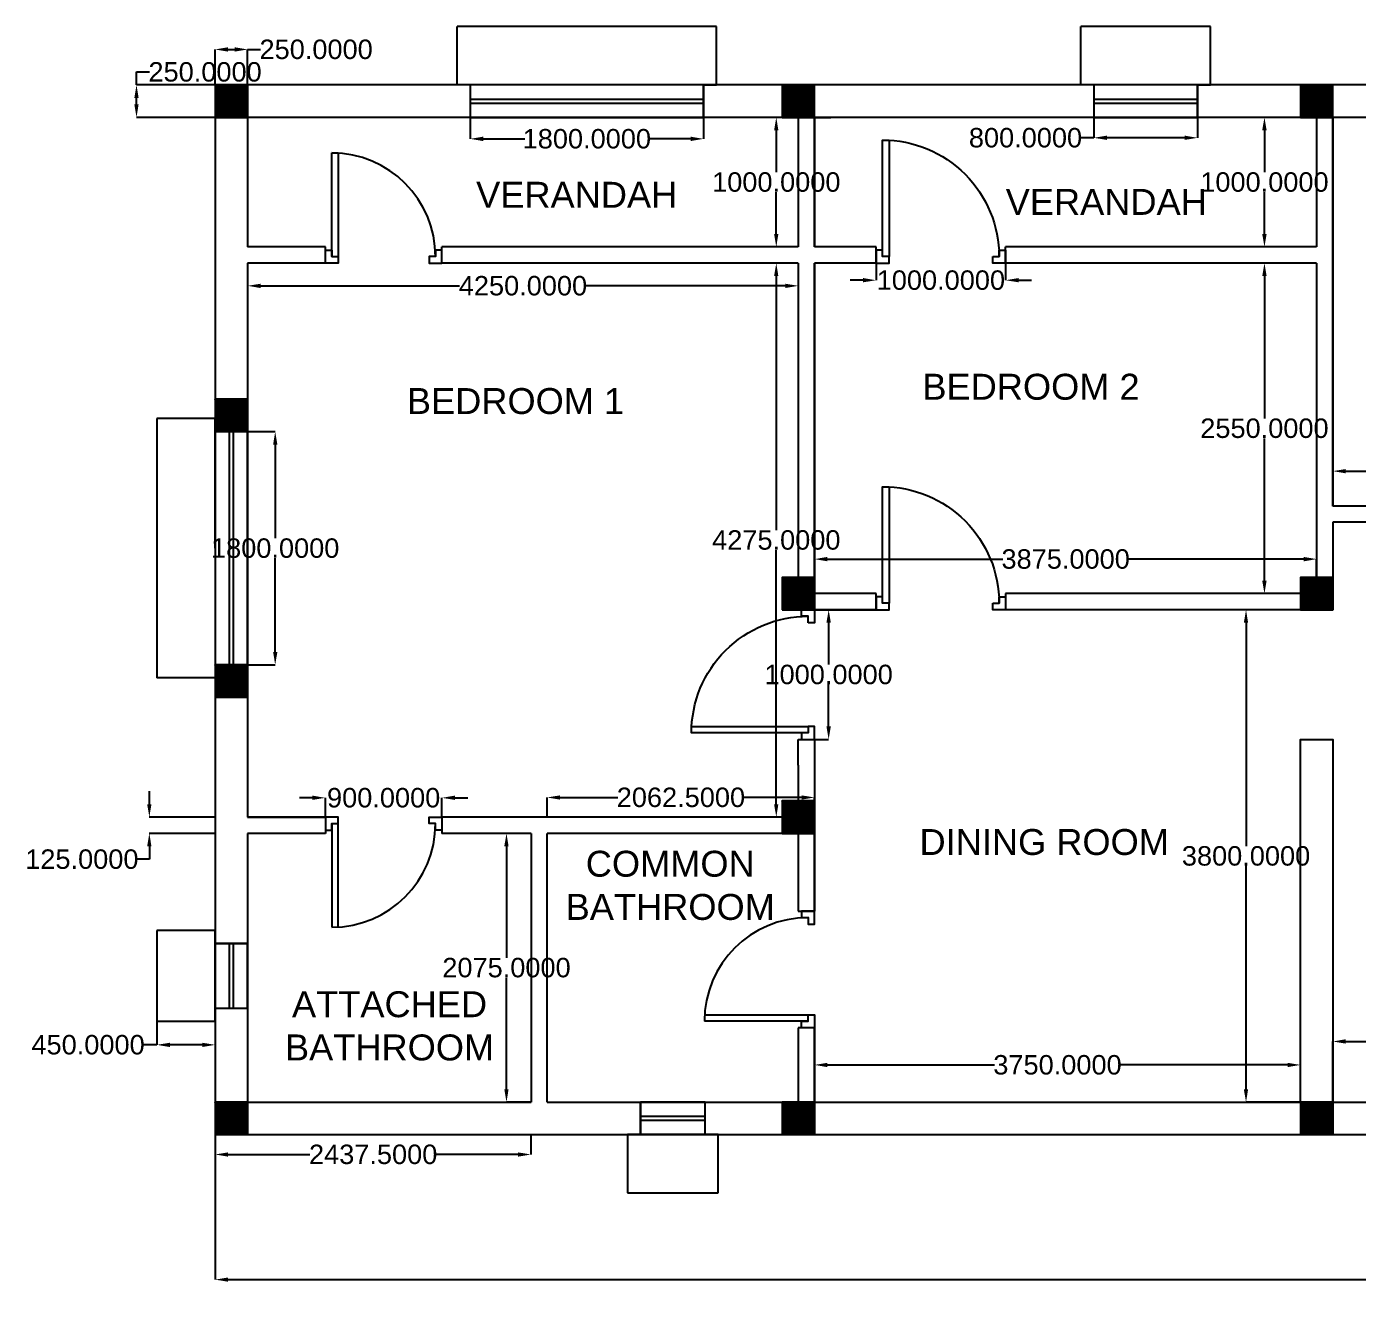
# Model space of a CAD drawing. Header units: inches. Extents: x -18025 to 46034, y -1217 to 26050.
# Drawn here: x -1455 to 8822, y -1217 to 8550 of the extents above; entities that cross this region are included whole.
import ezdxf

# ---------------------------------------------------------------- set-up
doc = ezdxf.new("R2010")
doc.units = ezdxf.units.IN
doc.header["$MEASUREMENT"] = 0
for name, color, linetype in [('chajja', 7, 'Continuous'), ('columns', 3, 'Continuous'), ('dimension lines', 211, 'Continuous'), ('doors', 2, 'Continuous'), ('ext walls', 4, 'Continuous'), ('inn walls', 101, 'Continuous'), ('texts', 161, 'Continuous'), ('windows', 21, 'Continuous')]:
    doc.layers.add(name, color=color, linetype=linetype)
doc.styles.add('Annotative', font='Arial.ttf')
doc.styles.add('style1', font='Arial.ttf', dxfattribs={"height": 4})
doc.dimstyles.new('Annotative', dxfattribs={"dimscale": 0, "dimtxt": 150, "dimasz": 100, "dimexe": 0.18, "dimexo": 0.0625, "dimgap": 0.09, "dimtad": 0, "dimtih": 1, "dimtoh": 1, "dimdec": 4, "dimzin": 0, "dimdsep": 46, "dimtxsty": 'Annotative', "dimcen": -0.09, "dimadec": 0, "dimazin": 0, "dimtfac": 1, "dimtdec": 4, "dimtofl": 0, "dimtmove": 0, "dimatfit": 3, "dimfxl": 1, "dimtolj": 1, "dimtzin": 0, "dimarcsym": 0})

# ---------------------------------------------------------------- blocks, each defined once
blk = doc.blocks.new('*D4')
at = {"layer": 'DEFPOINTS', "color": 0, "transparency": 16777216}
for p in [(0, 0), (31000, 0), (31000, -1119)]:
    blk.add_point(p, dxfattribs=at)
at = {"layer": 'dimension lines', "color": 0, "lineweight": -2, "transparency": 16777216}
for p, q in [((0, 0), (0, -1119)), ((31000, 0), (31000, -1119)), ((100, -1119), (14956, -1119)), ((30900, -1119), (16044, -1119))]:
    blk.add_line(p, q, dxfattribs=at)
at = {"layer": 'dimension lines', "color": 0, "transparency": 16777216}
for points in [[(100, -1102), (100, -1135), (0, -1119)], [(30900, -1102), (30900, -1135), (31000, -1119)]]:
    blk.add_solid(points, dxfattribs=at)
at = {"layer": 'dimension lines', "color": 0, "transparency": 16777216, "insert": (15500, -1119), "char_height": 150, "attachment_point": 5, "style": 'Annotative'}
blk.add_mtext('\\A1;31000.0000', dxfattribs=at)
blk = doc.blocks.new('*D9')
at = {"layer": 'DEFPOINTS', "color": 0, "transparency": 16777216}
for p in [(0, 0), (2437, 0), (2437, -153)]:
    blk.add_point(p, dxfattribs=at)
at = {"layer": 'dimension lines', "color": 0, "lineweight": -2, "transparency": 16777216}
for p, q in [((0, 0), (0, -153)), ((2437, 0), (2437, -153)), ((100, -153), (731, -153)), ((2337, -153), (1706, -153))]:
    blk.add_line(p, q, dxfattribs=at)
at = {"layer": 'dimension lines', "color": 0, "transparency": 16777216}
for points in [[(100, -137), (100, -170), (0, -153)], [(2337, -137), (2337, -170), (2437, -153)]]:
    blk.add_solid(points, dxfattribs=at)
at = {"layer": 'dimension lines', "color": 0, "transparency": 16777216, "insert": (1219, -153), "char_height": 150, "attachment_point": 5, "style": 'Annotative'}
blk.add_mtext('\\A1;2437.5000', dxfattribs=at)
blk = doc.blocks.new('*D10')
at = {"layer": 'DEFPOINTS', "color": 0, "transparency": 16777216}
for p in [(2437, 2325), (2248, 250), (2437, 250)]:
    blk.add_point(p, dxfattribs=at)
at = {"layer": 'dimension lines', "color": 0, "lineweight": -2, "transparency": 16777216}
for p, q in [((2437, 2325), (2247, 2325)), ((2248, 2225), (2248, 1364)), ((2248, 350), (2248, 1211)), ((2437, 250), (2247, 250))]:
    blk.add_line(p, q, dxfattribs=at)
at = {"layer": 'dimension lines', "color": 0, "transparency": 16777216}
for points in [[(2231, 2225), (2264, 2225), (2248, 2325)], [(2231, 350), (2264, 350), (2248, 250)]]:
    blk.add_solid(points, dxfattribs=at)
at = {"layer": 'dimension lines', "color": 0, "transparency": 16777216, "insert": (2248, 1288), "char_height": 150, "attachment_point": 5, "style": 'Annotative'}
blk.add_mtext('\\A1;2075.0000', dxfattribs=at)
blk = doc.blocks.new('*D11')
at = {"layer": 'DEFPOINTS', "color": 0, "transparency": 16777216}
for p in [(-450, 875), (0, 875), (-450, 693)]:
    blk.add_point(p, dxfattribs=at)
at = {"layer": 'dimension lines', "color": 0, "lineweight": -2, "transparency": 16777216}
for p, q in [((-450, 875), (-450, 693)), ((0, 875), (0, 693)), ((-450, 693), (-550, 693)), ((-100, 693), (-350, 693))]:
    blk.add_line(p, q, dxfattribs=at)
at = {"layer": 'dimension lines', "color": 0, "transparency": 16777216}
for points in [[(-350, 709), (-350, 676), (-450, 693)], [(-100, 709), (-100, 676), (0, 693)]]:
    blk.add_solid(points, dxfattribs=at)
at = {"layer": 'dimension lines', "color": 0, "transparency": 16777216, "insert": (-981, 693), "char_height": 150, "attachment_point": 5, "style": 'Annotative'}
blk.add_mtext('\\A1;450.0000', dxfattribs=at)
blk = doc.blocks.new('*D12')
at = {"layer": 'DEFPOINTS', "color": 0, "transparency": 16777216}
for p in [(1750, 2599), (850, 2450), (1750, 2450)]:
    blk.add_point(p, dxfattribs=at)
at = {"layer": 'dimension lines', "color": 0, "lineweight": -2, "transparency": 16777216}
for p, q in [((750, 2599), (650, 2599)), ((850, 2450), (850, 2600)), ((1750, 2450), (1750, 2600)), ((1850, 2599), (1950, 2599))]:
    blk.add_line(p, q, dxfattribs=at)
at = {"layer": 'dimension lines', "color": 0, "transparency": 16777216}
for points in [[(750, 2616), (750, 2583), (850, 2599)], [(1850, 2616), (1850, 2583), (1750, 2599)]]:
    blk.add_solid(points, dxfattribs=at)
at = {"layer": 'dimension lines', "color": 0, "transparency": 16777216, "insert": (1300, 2599), "char_height": 150, "attachment_point": 5, "style": 'Annotative'}
blk.add_mtext('\\A1;900.0000', dxfattribs=at)
blk = doc.blocks.new('*D13')
at = {"layer": 'DEFPOINTS', "color": 0, "transparency": 16777216}
for p in [(4625, 4050), (4734, 4050), (4625, 3050)]:
    blk.add_point(p, dxfattribs=at)
at = {"layer": 'dimension lines', "color": 0, "lineweight": -2, "transparency": 16777216}
for p, q in [((4625, 4050), (4734, 4050)), ((4734, 3950), (4734, 3627)), ((4734, 3150), (4734, 3473)), ((4625, 3050), (4734, 3050))]:
    blk.add_line(p, q, dxfattribs=at)
at = {"layer": 'dimension lines', "color": 0, "transparency": 16777216}
for points in [[(4717, 3950), (4751, 3950), (4734, 4050)], [(4717, 3150), (4751, 3150), (4734, 3050)]]:
    blk.add_solid(points, dxfattribs=at)
at = {"layer": 'dimension lines', "color": 0, "transparency": 16777216, "insert": (4734, 3550), "char_height": 150, "attachment_point": 5, "style": 'Annotative'}
blk.add_mtext('\\A1;1000.0000', dxfattribs=at)
blk = doc.blocks.new('*D14')
at = {"layer": 'DEFPOINTS', "color": 0, "transparency": 16777216}
for p in [(250, 5425), (250, 3625), (463, 3625)]:
    blk.add_point(p, dxfattribs=at)
at = {"layer": 'dimension lines', "color": 0, "lineweight": -2, "transparency": 16777216}
for p, q in [((250, 5425), (463, 5425)), ((463, 5325), (463, 4602)), ((463, 3725), (463, 4448)), ((250, 3625), (463, 3625))]:
    blk.add_line(p, q, dxfattribs=at)
at = {"layer": 'dimension lines', "color": 0, "transparency": 16777216}
for points in [[(447, 5325), (480, 5325), (463, 5425)], [(447, 3725), (480, 3725), (463, 3625)]]:
    blk.add_solid(points, dxfattribs=at)
at = {"layer": 'dimension lines', "color": 0, "transparency": 16777216, "insert": (463, 4525), "char_height": 150, "attachment_point": 5, "style": 'Annotative'}
blk.add_mtext('\\A1;1800.0000', dxfattribs=at)
blk = doc.blocks.new('*D15')
at = {"layer": 'DEFPOINTS', "color": 0, "transparency": 16777216}
for p in [(250, 6725), (4500, 6725), (4500, 6550)]:
    blk.add_point(p, dxfattribs=at)
at = {"layer": 'dimension lines', "color": 0, "lineweight": -2, "transparency": 16777216}
for p, q in [((250, 6725), (250, 6550)), ((4500, 6725), (4500, 6550)), ((350, 6550), (1886, 6550)), ((4400, 6550), (2864, 6550))]:
    blk.add_line(p, q, dxfattribs=at)
at = {"layer": 'dimension lines', "color": 0, "transparency": 16777216}
for points in [[(350, 6566), (350, 6533), (250, 6550)], [(4400, 6566), (4400, 6533), (4500, 6550)]]:
    blk.add_solid(points, dxfattribs=at)
at = {"layer": 'dimension lines', "color": 0, "transparency": 16777216, "insert": (2375, 6550), "char_height": 150, "attachment_point": 5, "style": 'Annotative'}
blk.add_mtext('\\A1;4250.0000', dxfattribs=at)
blk = doc.blocks.new('*D16')
at = {"layer": 'DEFPOINTS', "color": 0, "transparency": 16777216}
for p in [(4330, 6725), (4500, 6725), (4500, 2450)]:
    blk.add_point(p, dxfattribs=at)
at = {"layer": 'dimension lines', "color": 0, "lineweight": -2, "transparency": 16777216}
for p, q in [((4500, 6725), (4330, 6725)), ((4330, 6625), (4330, 4664)), ((4330, 2550), (4330, 4511)), ((4500, 2450), (4330, 2450))]:
    blk.add_line(p, q, dxfattribs=at)
at = {"layer": 'dimension lines', "color": 0, "transparency": 16777216}
for points in [[(4313, 6625), (4346, 6625), (4330, 6725)], [(4313, 2550), (4346, 2550), (4330, 2450)]]:
    blk.add_solid(points, dxfattribs=at)
at = {"layer": 'dimension lines', "color": 0, "transparency": 16777216, "insert": (4330, 4588), "char_height": 150, "attachment_point": 5, "style": 'Annotative'}
blk.add_mtext('\\A1;4275.0000', dxfattribs=at)
blk = doc.blocks.new('*D17')
at = {"layer": 'DEFPOINTS', "color": 0, "transparency": 16777216}
for p in [(4330, 7850), (4500, 7850), (4500, 6850)]:
    blk.add_point(p, dxfattribs=at)
at = {"layer": 'dimension lines', "color": 0, "lineweight": -2, "transparency": 16777216}
for p, q in [((4500, 7850), (4330, 7850)), ((4330, 7750), (4330, 7427)), ((4330, 6950), (4330, 7273)), ((4500, 6850), (4330, 6850))]:
    blk.add_line(p, q, dxfattribs=at)
at = {"layer": 'dimension lines', "color": 0, "transparency": 16777216}
for points in [[(4313, 7750), (4346, 7750), (4330, 7850)], [(4313, 6950), (4346, 6950), (4330, 6850)]]:
    blk.add_solid(points, dxfattribs=at)
at = {"layer": 'dimension lines', "color": 0, "transparency": 16777216, "insert": (4330, 7350), "char_height": 150, "attachment_point": 5, "style": 'Annotative'}
blk.add_mtext('\\A1;1000.0000', dxfattribs=at)
blk = doc.blocks.new('*D18')
at = {"layer": 'DEFPOINTS', "color": 0, "transparency": 16777216}
for p in [(4625, 2602), (2562, 2450), (4625, 2450)]:
    blk.add_point(p, dxfattribs=at)
at = {"layer": 'dimension lines', "color": 0, "lineweight": -2, "transparency": 16777216}
for p, q in [((2562, 2450), (2562, 2602)), ((2662, 2602), (3106, 2602)), ((4525, 2602), (4081, 2602)), ((4625, 2450), (4625, 2602))]:
    blk.add_line(p, q, dxfattribs=at)
at = {"layer": 'dimension lines', "color": 0, "transparency": 16777216}
for points in [[(2662, 2618), (2662, 2585), (2562, 2602)], [(4525, 2618), (4525, 2585), (4625, 2602)]]:
    blk.add_solid(points, dxfattribs=at)
at = {"layer": 'dimension lines', "color": 0, "transparency": 16777216, "insert": (3594, 2602), "char_height": 150, "attachment_point": 5, "style": 'Annotative'}
blk.add_mtext('\\A1;2062.5000', dxfattribs=at)
blk = doc.blocks.new('*D19')
at = {"layer": 'DEFPOINTS', "color": 0, "transparency": 16777216}
for p in [(5100, 6725), (6100, 6725), (6100, 6593)]:
    blk.add_point(p, dxfattribs=at)
at = {"layer": 'dimension lines', "color": 0, "lineweight": -2, "transparency": 16777216}
for p, q in [((5100, 6725), (5100, 6593)), ((6100, 6725), (6100, 6593)), ((5000, 6593), (4900, 6593)), ((6200, 6593), (6300, 6593))]:
    blk.add_line(p, q, dxfattribs=at)
at = {"layer": 'dimension lines', "color": 0, "transparency": 16777216}
for points in [[(5000, 6610), (5000, 6577), (5100, 6593)], [(6200, 6610), (6200, 6577), (6100, 6593)]]:
    blk.add_solid(points, dxfattribs=at)
at = {"layer": 'dimension lines', "color": 0, "transparency": 16777216, "insert": (5600, 6593), "char_height": 150, "attachment_point": 5, "style": 'Annotative'}
blk.add_mtext('\\A1;1000.0000', dxfattribs=at)
blk = doc.blocks.new('*D20')
at = {"layer": 'DEFPOINTS', "color": 0, "transparency": 16777216}
for p in [(8097, 7850), (8500, 7850), (8500, 6850)]:
    blk.add_point(p, dxfattribs=at)
at = {"layer": 'dimension lines', "color": 0, "lineweight": -2, "transparency": 16777216}
for p, q in [((8500, 7850), (8097, 7850)), ((8097, 7750), (8097, 7427)), ((8097, 6950), (8097, 7273)), ((8500, 6850), (8097, 6850))]:
    blk.add_line(p, q, dxfattribs=at)
at = {"layer": 'dimension lines', "color": 0, "transparency": 16777216}
for points in [[(8080, 7750), (8114, 7750), (8097, 7850)], [(8080, 6950), (8114, 6950), (8097, 6850)]]:
    blk.add_solid(points, dxfattribs=at)
at = {"layer": 'dimension lines', "color": 0, "transparency": 16777216, "insert": (8097, 7350), "char_height": 150, "attachment_point": 5, "style": 'Annotative'}
blk.add_mtext('\\A1;1000.0000', dxfattribs=at)
blk = doc.blocks.new('*D21')
at = {"layer": 'DEFPOINTS', "color": 0, "transparency": 16777216}
for p in [(8500, 6725), (8097, 4175), (8500, 4175)]:
    blk.add_point(p, dxfattribs=at)
at = {"layer": 'dimension lines', "color": 0, "lineweight": -2, "transparency": 16777216}
for p, q in [((8500, 6725), (8097, 6725)), ((8097, 6625), (8097, 5527)), ((8097, 4275), (8097, 5373)), ((8500, 4175), (8097, 4175))]:
    blk.add_line(p, q, dxfattribs=at)
at = {"layer": 'dimension lines', "color": 0, "transparency": 16777216}
for points in [[(8080, 6625), (8114, 6625), (8097, 6725)], [(8080, 4275), (8114, 4275), (8097, 4175)]]:
    blk.add_solid(points, dxfattribs=at)
at = {"layer": 'dimension lines', "color": 0, "transparency": 16777216, "insert": (8097, 5450), "char_height": 150, "attachment_point": 5, "style": 'Annotative'}
blk.add_mtext('\\A1;2550.0000', dxfattribs=at)
blk = doc.blocks.new('*D22')
at = {"layer": 'DEFPOINTS', "color": 0, "transparency": 16777216}
for p in [(8500, 4441), (4625, 4175), (8500, 4175)]:
    blk.add_point(p, dxfattribs=at)
at = {"layer": 'dimension lines', "color": 0, "lineweight": -2, "transparency": 16777216}
for p, q in [((4625, 4175), (4625, 4441)), ((4725, 4441), (6077, 4441)), ((8400, 4441), (7048, 4441)), ((8500, 4175), (8500, 4441))]:
    blk.add_line(p, q, dxfattribs=at)
at = {"layer": 'dimension lines', "color": 0, "transparency": 16777216}
for points in [[(4725, 4458), (4725, 4424), (4625, 4441)], [(8400, 4458), (8400, 4424), (8500, 4441)]]:
    blk.add_solid(points, dxfattribs=at)
at = {"layer": 'dimension lines', "color": 0, "transparency": 16777216, "insert": (6563, 4441), "char_height": 150, "attachment_point": 5, "style": 'Annotative'}
blk.add_mtext('\\A1;3875.0000', dxfattribs=at)
blk = doc.blocks.new('*D23')
at = {"layer": 'DEFPOINTS', "color": 0, "transparency": 16777216}
for p in [(1968, 7850), (3768, 7850), (3768, 7684)]:
    blk.add_point(p, dxfattribs=at)
at = {"layer": 'dimension lines', "color": 0, "lineweight": -2, "transparency": 16777216}
for p, q in [((1968, 7850), (1968, 7684)), ((3768, 7850), (3768, 7684)), ((2068, 7684), (2389, 7684)), ((3668, 7684), (3347, 7684))]:
    blk.add_line(p, q, dxfattribs=at)
at = {"layer": 'dimension lines', "color": 0, "transparency": 16777216}
for points in [[(2068, 7701), (2068, 7667), (1968, 7684)], [(3668, 7701), (3668, 7667), (3768, 7684)]]:
    blk.add_solid(points, dxfattribs=at)
at = {"layer": 'dimension lines', "color": 0, "transparency": 16777216, "insert": (2868, 7684), "char_height": 150, "attachment_point": 5, "style": 'Annotative'}
blk.add_mtext('\\A1;1800.0000', dxfattribs=at)
blk = doc.blocks.new('*D24')
at = {"layer": 'DEFPOINTS', "color": 0, "transparency": 16777216}
for p in [(6781, 7850), (7581, 7850), (6781, 7692)]:
    blk.add_point(p, dxfattribs=at)
at = {"layer": 'dimension lines', "color": 0, "lineweight": -2, "transparency": 16777216}
for p, q in [((6781, 7850), (6781, 7692)), ((7581, 7850), (7581, 7692)), ((6781, 7692), (6681, 7692)), ((7481, 7692), (6881, 7692))]:
    blk.add_line(p, q, dxfattribs=at)
at = {"layer": 'dimension lines', "color": 0, "transparency": 16777216}
for points in [[(6881, 7709), (6881, 7676), (6781, 7692)], [(7481, 7709), (7481, 7676), (7581, 7692)]]:
    blk.add_solid(points, dxfattribs=at)
at = {"layer": 'dimension lines', "color": 0, "transparency": 16777216, "insert": (6253, 7692), "char_height": 150, "attachment_point": 5, "style": 'Annotative'}
blk.add_mtext('\\A1;800.0000', dxfattribs=at)
blk = doc.blocks.new('*D26')
at = {"layer": 'DEFPOINTS', "color": 0, "transparency": 16777216}
for p in [(11125, 5120), (8625, 4850), (11125, 4850)]:
    blk.add_point(p, dxfattribs=at)
at = {"layer": 'dimension lines', "color": 0, "lineweight": -2, "transparency": 16777216}
for p, q in [((8625, 4850), (8625, 5120)), ((8725, 5120), (9388, 5120)), ((11025, 5120), (10362, 5120)), ((11125, 4850), (11125, 5120))]:
    blk.add_line(p, q, dxfattribs=at)
at = {"layer": 'dimension lines', "color": 0, "transparency": 16777216}
for points in [[(8725, 5136), (8725, 5103), (8625, 5120)], [(11025, 5136), (11025, 5103), (11125, 5120)]]:
    blk.add_solid(points, dxfattribs=at)
at = {"layer": 'dimension lines', "color": 0, "transparency": 16777216, "insert": (9875, 5120), "char_height": 150, "attachment_point": 5, "style": 'Annotative'}
blk.add_mtext('\\A1;2500.0000', dxfattribs=at)
blk = doc.blocks.new('*D30')
at = {"layer": 'DEFPOINTS', "color": 0, "transparency": 16777216}
for p in [(8625, 719), (8625, 250), (11125, 250)]:
    blk.add_point(p, dxfattribs=at)
at = {"layer": 'dimension lines', "color": 0, "lineweight": -2, "transparency": 16777216}
for p, q in [((8625, 250), (8625, 719)), ((8725, 719), (9388, 719)), ((11025, 719), (10362, 719)), ((11125, 250), (11125, 719))]:
    blk.add_line(p, q, dxfattribs=at)
at = {"layer": 'dimension lines', "color": 0, "transparency": 16777216}
for points in [[(8725, 736), (8725, 702), (8625, 719)], [(11025, 736), (11025, 702), (11125, 719)]]:
    blk.add_solid(points, dxfattribs=at)
at = {"layer": 'dimension lines', "color": 0, "transparency": 16777216, "insert": (9875, 719), "char_height": 150, "attachment_point": 5, "style": 'Annotative'}
blk.add_mtext('\\A1;2500.0000', dxfattribs=at)
blk = doc.blocks.new('*D32')
at = {"layer": 'DEFPOINTS', "color": 0, "transparency": 16777216}
for p in [(4625, 538), (4625, 250), (8375, 250)]:
    blk.add_point(p, dxfattribs=at)
at = {"layer": 'dimension lines', "color": 0, "lineweight": -2, "transparency": 16777216}
for p, q in [((4625, 250), (4625, 538)), ((4725, 538), (6014, 538)), ((8275, 538), (6986, 538)), ((8375, 250), (8375, 538))]:
    blk.add_line(p, q, dxfattribs=at)
at = {"layer": 'dimension lines', "color": 0, "transparency": 16777216}
for points in [[(4725, 554), (4725, 521), (4625, 538)], [(8275, 554), (8275, 521), (8375, 538)]]:
    blk.add_solid(points, dxfattribs=at)
at = {"layer": 'dimension lines', "color": 0, "transparency": 16777216, "insert": (6500, 538), "char_height": 150, "attachment_point": 5, "style": 'Annotative'}
blk.add_mtext('\\A1;3750.0000', dxfattribs=at)
blk = doc.blocks.new('*D33')
at = {"layer": 'DEFPOINTS', "color": 0, "transparency": 16777216}
for p in [(7955, 4050), (8375, 4050), (8375, 250)]:
    blk.add_point(p, dxfattribs=at)
at = {"layer": 'dimension lines', "color": 0, "lineweight": -2, "transparency": 16777216}
for p, q in [((8375, 4050), (7955, 4050)), ((7955, 3950), (7955, 2227)), ((7955, 350), (7955, 2073)), ((8375, 250), (7955, 250))]:
    blk.add_line(p, q, dxfattribs=at)
at = {"layer": 'dimension lines', "color": 0, "transparency": 16777216}
for points in [[(7938, 3950), (7971, 3950), (7955, 4050)], [(7938, 350), (7971, 350), (7955, 250)]]:
    blk.add_solid(points, dxfattribs=at)
at = {"layer": 'dimension lines', "color": 0, "transparency": 16777216, "insert": (7955, 2150), "char_height": 150, "attachment_point": 5, "style": 'Annotative'}
blk.add_mtext('\\A1;3800.0000', dxfattribs=at)
blk = doc.blocks.new('*D41')
at = {"layer": 'DEFPOINTS', "color": 0, "transparency": 16777216}
for p in [(-607, 8100), (0, 8100), (0, 7850)]:
    blk.add_point(p, dxfattribs=at)
at = {"layer": 'dimension lines', "color": 0, "lineweight": -2, "transparency": 16777216}
for p, q in [((-607, 8100), (-607, 8200)), ((-607, 8200), (-507, 8200)), ((0, 8100), (-608, 8100)), ((-607, 7950), (-607, 8000)), ((0, 7850), (-608, 7850))]:
    blk.add_line(p, q, dxfattribs=at)
at = {"layer": 'dimension lines', "color": 0, "transparency": 16777216}
for points in [[(-624, 8000), (-591, 8000), (-607, 8100)], [(-624, 7950), (-591, 7950), (-607, 7850)]]:
    blk.add_solid(points, dxfattribs=at)
at = {"layer": 'dimension lines', "color": 0, "transparency": 16777216, "insert": (-78, 8200), "char_height": 150, "attachment_point": 5, "style": 'Annotative'}
blk.add_mtext('\\A1;250.0000', dxfattribs=at)
blk = doc.blocks.new('*D42')
at = {"layer": 'DEFPOINTS', "color": 0, "transparency": 16777216}
for p in [(250, 8374), (0, 8100), (250, 8100)]:
    blk.add_point(p, dxfattribs=at)
at = {"layer": 'dimension lines', "color": 0, "lineweight": -2, "transparency": 16777216}
for p, q in [((0, 8100), (0, 8374)), ((100, 8374), (150, 8374)), ((250, 8100), (250, 8374)), ((250, 8374), (350, 8374))]:
    blk.add_line(p, q, dxfattribs=at)
at = {"layer": 'dimension lines', "color": 0, "transparency": 16777216}
for points in [[(100, 8391), (100, 8357), (0, 8374)], [(150, 8391), (150, 8357), (250, 8374)]]:
    blk.add_solid(points, dxfattribs=at)
at = {"layer": 'dimension lines', "color": 0, "transparency": 16777216, "insert": (779, 8374), "char_height": 150, "attachment_point": 5, "style": 'Annotative'}
blk.add_mtext('\\A1;250.0000', dxfattribs=at)
blk = doc.blocks.new('*D43')
at = {"layer": 'DEFPOINTS', "color": 0, "transparency": 16777216}
for p in [(0, 2450), (-508, 2325), (0, 2325)]:
    blk.add_point(p, dxfattribs=at)
at = {"layer": 'dimension lines', "color": 0, "lineweight": -2, "transparency": 16777216}
for p, q in [((-508, 2550), (-508, 2650)), ((0, 2450), (-509, 2450)), ((0, 2325), (-509, 2325)), ((-508, 2225), (-508, 2125)), ((-508, 2125), (-608, 2125))]:
    blk.add_line(p, q, dxfattribs=at)
at = {"layer": 'dimension lines', "color": 0, "transparency": 16777216}
for points in [[(-525, 2550), (-492, 2550), (-508, 2450)], [(-525, 2225), (-492, 2225), (-508, 2325)]]:
    blk.add_solid(points, dxfattribs=at)
at = {"layer": 'dimension lines', "color": 0, "transparency": 16777216, "insert": (-1029, 2125), "char_height": 150, "attachment_point": 5, "style": 'Annotative'}
blk.add_mtext('\\A1;125.0000', dxfattribs=at)

msp = doc.modelspace()

# ---------------------------------------------------------------- hatches: boundary and pattern name
at = {"layer": 'columns'}
h = msp.add_hatch(dxfattribs=at)
h.set_pattern_fill('ANSI31', color=256)
h.set_pattern_definition([(45, (13670.0383, 2740.78081), (-0.0883883476, 0.0883883476), [])])
h.paths.add_polyline_path([(250, 8100), (0, 8100), (0, 7850), (250, 7850)])
h = msp.add_hatch(dxfattribs=at)
h.set_pattern_fill('ANSI31', color=256)
h.set_pattern_definition([(45, (18045.0383, 2740.78081), (-0.0883883476, 0.0883883476), [])])
h.paths.add_polyline_path([(4375, 8100), (4375, 7850), (4625, 7850), (4625, 8100)])
h = msp.add_hatch(dxfattribs=at)
h.set_pattern_fill('ANSI31', color=256)
h.set_pattern_definition([(45, (22045.0383, 2740.78081), (-0.0883883476, 0.0883883476), [])])
h.paths.add_polyline_path([(8625, 8100), (8375, 8100), (8375, 7850), (8625, 7850)])
h = msp.add_hatch(dxfattribs=at)
h.set_pattern_fill('ANSI31', color=256)
h.set_pattern_definition([(45, (13670.0383, 315.78081), (-0.0883883476, 0.0883883476), [])])
h.paths.add_polyline_path([(250, 5675), (0, 5675), (0, 5425), (250, 5425)])
h = msp.add_hatch(dxfattribs=at)
h.set_pattern_fill('ANSI31', color=256)
h.set_pattern_definition([(45, (18045.0383, -1059.21919), (-0.0883883476, 0.0883883476), [])])
h.paths.add_polyline_path([(4625, 4300), (4375, 4300), (4375, 4050), (4625, 4050)])
h = msp.add_hatch(dxfattribs=at)
h.set_pattern_fill('ANSI31', color=256)
h.set_pattern_definition([(45, (22045.0383, -1059.21919), (-0.0883883476, 0.0883883476), [])])
h.paths.add_polyline_path([(8625, 4300), (8375, 4300), (8375, 4050), (8625, 4050)])
h = msp.add_hatch(dxfattribs=at)
h.set_pattern_fill('ANSI31', color=256)
h.set_pattern_definition([(45, (13670.0383, -1734.21919), (-0.0883883476, 0.0883883476), [])])
h.paths.add_polyline_path([(250, 3625), (0, 3625), (0, 3375), (250, 3375)])
h = msp.add_hatch(dxfattribs=at)
h.set_pattern_fill('ANSI31', color=256)
h.set_pattern_definition([(45, (18045.0383, -2784.21919), (-0.0883883476, 0.0883883476), [])])
h.paths.add_polyline_path([(4625, 2575), (4375, 2575), (4375, 2325), (4625, 2325)])
h = msp.add_hatch(dxfattribs=at)
h.set_pattern_fill('ANSI31', color=256)
h.set_pattern_definition([(45, (13670.0383, -5109.21919), (-0.0883883476, 0.0883883476), [])])
h.paths.add_polyline_path([(250, 250), (0, 250), (0, 0), (250, 0)])
h = msp.add_hatch(dxfattribs=at)
h.set_pattern_fill('ANSI31', color=256)
h.set_pattern_definition([(45, (18045.0383, -5109.21919), (-0.0883883476, 0.0883883476), [])])
h.paths.add_polyline_path([(4625, 250), (4375, 250), (4375, 0), (4625, 0)])
h = msp.add_hatch(dxfattribs=at)
h.set_pattern_fill('ANSI31', color=256)
h.set_pattern_definition([(45, (22045.0383, -5109.21919), (-0.0883883476, 0.0883883476), [])])
h.paths.add_polyline_path([(8625, 250), (8375, 250), (8375, 0), (8625, 0)])

# ---------------------------------------------------------------- linework, layer by layer
at = {"layer": 'chajja'}
for p, q in [((1868.27208, 8100), (1868.27208, 8550)), ((3868.27208, 8550), (1868.27208, 8550)), ((3868.27208, 8100), (3868.27208, 8550)), ((6680.77208, 8100), (6680.77208, 8550)), ((7680.77208, 8550), (6680.77208, 8550)), ((7680.77208, 8100), (7680.77208, 8550)), ((1968.27208, 8100), (1868.27208, 8100)), ((3768.27208, 8100), (3868.27208, 8100)), ((6780.77208, 8100), (6680.77208, 8100)), ((7580.77208, 8100), (7680.77208, 8100)), ((0, 5525), (-450, 5525)), ((-450, 5525), (-450, 3525)), ((0, 5425), (0, 5525)), ((0, 3625), (0, 3525)), ((0, 3525), (-450, 3525)), ((0, 1575), (-450, 1575)), ((-450, 1575), (-450, 875)), ((0, 875), (0, 1575)), ((0, 975), (0, 875)), ((-450, 875), (0, 875)), ((3881.25, 0), (3181.25, 0)), ((3181.25, 0), (3181.25, -450)), ((3781.25, 0), (3881.25, 0)), ((3881.25, -450), (3881.25, 0)), ((3181.25, -450), (3881.25, -450))]:
    msp.add_line(p, q, dxfattribs=at)
at = {"layer": 'columns'}
for points in [[(0, 7850), (250, 7850), (250, 8100), (0, 8100)], [(4375, 7850), (4625, 7850), (4625, 8100), (4375, 8100)], [(8375, 7850), (8625, 7850), (8625, 8100), (8375, 8100)], [(0, 5425), (250, 5425), (250, 5675), (0, 5675)], [(4375, 4050), (4625, 4050), (4625, 4300), (4375, 4300)], [(8375, 4050), (8625, 4050), (8625, 4300), (8375, 4300)], [(0, 3375), (250, 3375), (250, 3625), (0, 3625)], [(4375, 2325), (4625, 2325), (4625, 2575), (4375, 2575)], [(0, 0), (250, 0), (250, 250), (0, 250)], [(8375, 0), (8625, 0), (8625, 250), (8375, 250)]]:
    msp.add_lwpolyline(points, close=True, dxfattribs=at)
for points in [[(4750.70937, 8100), (4500.70937, 8100), (4500.70937, 7850), (4750.70937, 7850)], [(4375, 0), (4625, 0), (4625, 250), (4375, 250)]]:
    msp.add_lwpolyline(points, dxfattribs=at)
at = {"layer": 'doors'}
for p, q in [((5150, 7675), (5200, 7675)), ((5200, 7675), (5200, 6775)), ((900, 6775), (900, 7575)), ((900, 7575), (950, 7575)), ((950, 7575), (950, 6775)), ((5150, 5000), (5200, 5000)), ((5200, 5000), (5200, 4100)), ((3675, 3100), (3675, 3150)), ((3675, 3150), (4575, 3150)), ((900, 2400), (900, 1600)), ((950, 1600), (950, 2400)), ((3775, 925), (4575, 925)), ((4575, 875), (3775, 875))]:
    msp.add_line(p, q, dxfattribs=at)
for points in [[(5150, 6775), (5150, 7675, -0.4142135624), (6050, 6775)], [(5150, 4100), (5150, 5000, -0.4142135624), (6050, 4100)], [(4575, 3100), (3675, 3100, -0.4142135624), (4575, 4000)]]:
    msp.add_lwpolyline(points, format="xyb", dxfattribs=at)
for points in [[(900, 6825), (900, 6775), (950, 6775), (950, 6725), (850, 6725), (850, 6825)], [(1700, 6825), (1700, 6775), (1650, 6775), (1650, 6725), (1750, 6725), (1750, 6825)], [(5200, 6775), (5150, 6775), (5150, 6825), (5100, 6825), (5100, 6725), (5200, 6725)], [(6000, 6775), (6050, 6775), (6050, 6825), (6100, 6825), (6100, 6725), (6000, 6725)], [(5200, 4100), (5150, 4100), (5150, 4150), (5100, 4150), (5100, 4050), (5200, 4050)], [(6000, 4100), (6050, 4100), (6050, 4150), (6100, 4150), (6100, 4050), (6000, 4050)], [(4575, 3950), (4575, 4000), (4525, 4000), (4525, 4050), (4625, 4050), (4625, 3950)], [(4575, 3150), (4575, 3100), (4525, 3100), (4525, 3050), (4625, 3050), (4625, 3150)], [(900, 2350), (900, 2400), (950, 2400), (950, 2450), (850, 2450), (850, 2350)], [(1700, 2350), (1700, 2400), (1650, 2400), (1650, 2450), (1750, 2450), (1750, 2350)], [(4525, 1675), (4575, 1675), (4575, 1625), (4625, 1625), (4625, 1725), (4525, 1725)], [(4525, 875), (4575, 875), (4575, 925), (4625, 925), (4625, 825), (4525, 825)]]:
    msp.add_lwpolyline(points, close=True, dxfattribs=at)
for centre, start, end in [((900, 6775), 0, 90), ((900, 2400), 270, 0), ((4575, 875), 90, 180)]:
    msp.add_arc(centre, 800, start, end, dxfattribs=at)
at = {"layer": 'ext walls'}
for p, q in [((31000, 8100), (0, 8100)), ((0, 8100), (0, 6725)), ((250, 8100), (250, 6850)), ((31000, 7850), (0, 7850)), ((0, 6725), (0, 2450)), ((250, 6725), (250, 2450)), ((0, 2450), (0, 0)), ((250, 2325), (250, 0)), ((0, 250), (2437.5, 250)), ((2562.5, 250), (4500, 250)), ((4500, 250), (11250, 250)), ((0, 0), (31000, 0))]:
    msp.add_line(p, q, dxfattribs=at)
at = {"layer": 'inn walls'}
for p, q in [((4500, 7850), (4500, 6850)), ((4625, 7850), (4625, 6850)), ((4625, 6850), (4625, 7850)), ((8625, 4850), (8625, 7850)), ((8625, 7850), (8625, 6850)), ((850, 6850), (250, 6850)), ((850, 6725), (850, 6850)), ((1750, 6725), (1750, 6850)), ((4500, 6850), (1750, 6850)), ((5100, 6850), (4625, 6850)), ((5100, 6725), (5100, 6850)), ((8500, 6850), (6100, 6850)), ((6100, 6725), (6100, 6850)), ((850, 6725), (250, 6725)), ((4500, 6725), (1750, 6725)), ((4500, 6725), (4500, 4050)), ((4625, 4050), (4625, 6725)), ((5100, 6725), (4625, 6725)), ((4625, 6725), (4625, 4050)), ((8500, 6725), (6100, 6725)), ((5100, 4050), (5100, 4175)), ((6100, 4175), (6100, 4050)), ((4625, 4050), (4500, 4050)), ((4500, 4050), (5100, 4050)), ((4500, 2850), (4500, 3050)), ((4500, 3050), (4625, 3050)), ((4625, 3050), (4625, 2850)), ((4500, 2850), (4500, 1725)), ((4625, 2850), (4625, 1725)), ((250, 2450), (850, 2450)), ((850, 2450), (250, 2450)), ((850, 2450), (850, 2325)), ((4625, 2450), (1750, 2450)), ((1750, 2450), (1750, 2450)), ((1750, 2450), (1750, 2325)), ((4625, 1725), (4625, 2450)), ((850, 2325), (250, 2325)), ((2437.5, 2325), (1750, 2325)), ((2437.5, 2325), (2437.5, 250)), ((4625, 2325), (2562.5, 2325)), ((2562.5, 250), (2562.5, 2325)), ((4500, 2325), (4500, 1725)), ((4500, 1725), (4625, 1725)), ((4625, 825), (4500, 825)), ((4500, 825), (4500, 250)), ((4625, 250), (4625, 825)), ((4625, 825), (4625, 250)), ((4500, 250), (4500, 0)), ((4625, 250), (8425, 250)), ((4625, 250), (4625, 0)), ((8375, 250), (8375, 0)), ((8625, 250), (8625, 0))]:
    msp.add_line(p, q, dxfattribs=at)
for points in [[(8500, 7850), (8500, 6850)], [(8625, 7850), (8625, 4850)], [(8500, 6725), (8500, 4175), (6100, 4175)], [(9650, 4850), (8625, 4850)], [(8625, 4725), (8625, 4050), (6100, 4050)], [(9650, 4725), (8625, 4725)], [(5100, 4175), (4625, 4175)], [(5100, 4050), (4625, 4050)], [(8375, 250), (8375, 3050), (8625, 3050), (8625, 250)]]:
    msp.add_lwpolyline(points, dxfattribs=at)
at = {"layer": 'windows'}
for p, q in [((1968.27208, 8100), (1968.27208, 7850)), ((3768.27208, 8100), (3768.27208, 7850)), ((6780.77208, 8100), (6780.77208, 7850)), ((7580.77208, 8100), (7580.77208, 7850)), ((1968.27208, 7990), (3768.27208, 7990)), ((1968.27208, 7990), (3768.27208, 7990)), ((1968.27208, 7960), (3768.27208, 7960)), ((6780.77208, 7990), (7580.77208, 7990)), ((6780.77208, 7960), (7580.77208, 7960)), ((0, 4525), (0, 5425)), ((0, 5425), (0, 3625)), ((0, 5425), (250, 5425)), ((110, 3625), (110, 5425)), ((110, 3625), (110, 5425)), ((140, 3625), (140, 5425)), ((0, 3625), (250, 3625)), ((0, 1475), (250, 1475)), ((110, 975), (110, 1475)), ((140, 975), (140, 1475)), ((0, 975), (250, 975)), ((3281.25, 0), (3281.25, 250)), ((3781.25, 0), (3781.25, 250)), ((3781.25, 140), (3281.25, 140)), ((3781.25, 110), (3281.25, 110))]:
    msp.add_line(p, q, dxfattribs=at)
for points in [[(1968.27208, 7850), (3768.27208, 7850), (3768.27208, 8100), (1968.27208, 8100)], [(6780.77208, 7850), (7580.77208, 7850), (7580.77208, 8100), (6780.77208, 8100)], [(250, 3625), (250, 5425), (0, 5425), (0, 3625)], [(250, 975), (250, 1475), (0, 1475), (0, 975)], [(3781.25, 250), (3281.25, 250), (3281.25, 0), (3781.25, 0)]]:
    msp.add_lwpolyline(points, close=True, dxfattribs=at)

# ---------------------------------------------------------------- texts
at = {"layer": 'texts', "char_height": 200, "attachment_point": 1, "style": 'style1'}
for s, width, insert in [('\\pxqc;VERANDAH', 1823.6626073, (1877.9372, 7352.44374)), ('\\pxqc;VERANDAH', 1823.6626073, (5964.65903, 7297.4818)), ('\\pxqc;BEDROOM 2', 2643.0579451, (4973.9435, 5871.27787)), ('BEDROOM 1', 2847.2799754, (1479.34364, 5760.97302)), ('\\pxqc;DINING ROOM', 2927.0488995, (4933.88219, 2358.12768)), ('\\pxqc;COMMON \\PBATHROOM', 1189.009705, (2916.98719, 2190.57636)), ('\\pxqc;ATTACHED\\PBATHROOM', 1808.7550696, (441.10114, 1106.33685))]:
    msp.add_mtext_dynamic_manual_height_columns(s, width=width, gutter_width=20, heights=[0], dxfattribs=dict(at, insert=insert))

# ---------------------------------------------------------------- dimensions: what is measured, and where the dimension line sits
at = {"layer": 'dimension lines'}
for base, p1, p2, picture, middle in [((250, 8373.97894), (0, 8100), (250, 8100), '*D42', (779.01224, 8373.97894)), ((3768.27208, 7683.94672), (1968.27208, 7850), (3768.27208, 7850), '*D23', (2868.27208, 7683.94672)), ((6780.77208, 7692.43685), (7580.77208, 7850), (6780.77208, 7850), '*D24', (6252.93652, 7692.43685)), ((4500, 6549.69291), (250, 6725), (4500, 6725), '*D15', (2375, 6549.69291)), ((6100, 6593.43861), (5100, 6725), (6100, 6725), '*D19', (5600, 6593.43861)), ((11125, 5119.63772), (8625, 4850), (11125, 4850), '*D26', (9875, 5119.63772)), ((8500, 4441.06238), (4625, 4175), (8500, 4175), '*D22', (6562.5, 4441.06238)), ((1750, 2599.34351), (850, 2450), (1750, 2450), '*D12', (1300, 2599.34351)), ((4625, 2601.56683), (2562.5, 2450), (4625, 2450), '*D18', (3593.75, 2601.56683)), ((-450, 692.81085), (0, 875), (-450, 875), '*D11', (-980.75166, 692.81085)), ((8625, 719.016), (11125, 250), (8625, 250), '*D30', (9875, 719.016)), ((4625, 537.5), (8375, 250), (4625, 250), '*D32', (6500, 537.5)), ((31000, -1118.68349), (0, 0), (31000, 0), '*D4', (15500, -1118.68349)), ((2437.5, -153.27156), (0, 0), (2437.5, 0), '*D9', (1218.75, -153.27156))]:
    dim = msp.add_linear_dim(base=base, p1=p1, p2=p2, dimstyle='Annotative', dxfattribs=at)
    dim.commit()
    dim.dimension.update_dxf_attribs({"geometry": picture, "text_midpoint": middle})
for base, p1, p2, picture, middle in [((-607.42454, 8100), (0, 7850), (0, 8100), '*D41', (-78.4123, 8200)), ((4329.76751, 7850), (4500, 6850), (4500, 7850), '*D17', (4329.76751, 7350)), ((8097.11173, 7850), (8500, 6850), (8500, 7850), '*D20', (8097.11173, 7350)), ((8097.11173, 4175), (8500, 6725), (8500, 4175), '*D21', (8097.11173, 5450)), ((463.17777, 3625), (250, 5425), (250, 3625), '*D14', (463.17777, 4525)), ((4734.07191, 4050), (4625, 3050), (4625, 4050), '*D13', (4734.07191, 3550)), ((7954.75991, 4050), (8375, 250), (8375, 4050), '*D33', (7954.75991, 2150)), ((-508.46774, 2325), (0, 2450), (0, 2325), '*D43', (-1029.14096, 2125)), ((2247.67498, 250), (2437.5, 2325), (2437.5, 250), '*D10', (2247.67498, 1287.5))]:
    dim = msp.add_linear_dim(base=base, p1=p1, p2=p2, angle=90, dimstyle='Annotative', dxfattribs=at)
    dim.commit()
    dim.dimension.update_dxf_attribs({"geometry": picture, "text_midpoint": middle})
dim = msp.add_aligned_dim(p1=(4500, 2450), p2=(4500, 6725), distance=170.23249, dimstyle='Annotative', dxfattribs=at)
dim.commit()
dim.dimension.update_dxf_attribs({"geometry": '*D16', "text_midpoint": (4329.76751, 4587.5)})

doc.saveas('drawing.dxf')
